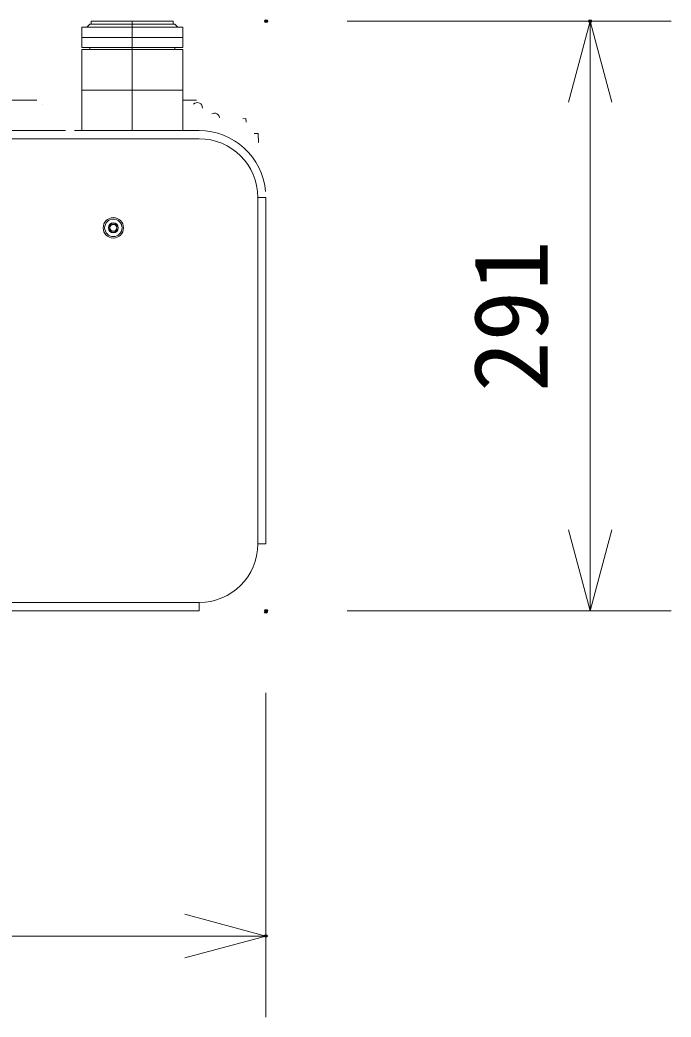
# Model space of a CAD drawing. Units: millimetres, scale not verified. Extents: x -63 to 62, y -56 to 57.
# Drawn here: x -22.5 to -6.42, y -1.72 to 22.89 of the extents above; entities that cross this region are included whole.
import ezdxf
from ezdxf.enums import TextEntityAlignment as Align

# ---------------------------------------------------------------- set-up
doc = ezdxf.new("R2010")
doc.units = ezdxf.units.MM
doc.header["$LTSCALE"] = 0.125
doc.header["$PDMODE"] = 32
doc.header["$PDSIZE"] = 0.0625
for name, color, linetype, lineweight in [('0-0_0', 7, 'Continuous', 18), ('0-5_GAIKEI', 7, 'Continuous', 18), ('0-6_SUNPO', 7, 'Continuous', 18)]:
    doc.layers.add(name, color=color, linetype=linetype, lineweight=lineweight)
doc.layers.add('0-2_DEFPOINTS', color=7, linetype='Continuous')
doc.styles.add('ＭＳ ゴシック', font='')
doc.styles.get('ＭＳ ゴシック').set_extended_font_data('MS Gothic')

# ---------------------------------------------------------------- blocks, each defined once
blk = doc.blocks.new('_OPEN30')
at = {"layer": '0-0_0'}
blk.add_line((0, 0), (-1, 0), dxfattribs=at)
blk.add_lwpolyline([(-1, 0.26795), (0, 0), (-1, -0.26795)], dxfattribs=at)
blk = doc.blocks.new('D7')
at = {"layer": '0-2_DEFPOINTS'}
for p in [(-45.7974, 5.0195), (-14.7974, 5.0195), (-14.7974, -2.9805)]:
    blk.add_point(p, dxfattribs=at)
at = {"layer": '0-6_SUNPO'}
for p, q in [((-45.7974, 3.0195), (-45.7974, -4.9805)), ((-14.7974, 3.0195), (-14.7974, -4.9805)), ((-43.7974, -2.9805), (-16.7974, -2.9805))]:
    blk.add_line(p, q, dxfattribs=at)
at = {"layer": '0-6_SUNPO', "xscale": 2, "yscale": 2, "rotation": 180}
blk.add_blockref('_OPEN30', (-45.7974, -2.9805), dxfattribs=at)
at = {"layer": '0-6_SUNPO', "xscale": 2, "yscale": 2}
blk.add_blockref('_OPEN30', (-14.7974, -2.9805), dxfattribs=at)
at = {"layer": '0-6_SUNPO', "style": 'ＭＳ ゴシック'}
blk.add_text('620', height=1.833, dxfattribs=at).set_placement((-32.1724, -2.4805), align=Align.BOTTOM_LEFT)
blk = doc.blocks.new('D6')
at = {"layer": '0-2_DEFPOINTS'}
for p in [(-14.791, 19.5987), (-6.791, 19.5987), (-14.791, 5.0487)]:
    blk.add_point(p, dxfattribs=at)
at = {"layer": '0-6_SUNPO'}
for p, q in [((-12.791, 19.5987), (-4.791, 19.5987)), ((-6.791, 7.0487), (-6.791, 17.5987)), ((-12.791, 5.0487), (-4.791, 5.0487))]:
    blk.add_line(p, q, dxfattribs=at)
at = {"layer": '0-6_SUNPO', "xscale": 2, "yscale": 2}
for p, rotation in [((-6.791, 19.5987), 90), ((-6.791, 5.0487), 270)]:
    blk.add_blockref('_OPEN30', p, dxfattribs=dict(at, rotation=rotation))
at = {"layer": '0-6_SUNPO', "style": 'ＭＳ ゴシック'}
blk.add_text('291', height=1.833, rotation=90, dxfattribs=at).set_placement((-7.291, 10.4487), align=Align.BOTTOM_LEFT)

msp = doc.modelspace()

# ---------------------------------------------------------------- linework, layer by layer
at = {"layer": '0-5_GAIKEI'}
for p, q in [((-20.9781, 22.2137), (-20.9781, 22.7137)), ((-20.9781, 22.7137), (-18.4781, 22.7137)), ((-18.4781, 22.7137), (-18.4781, 22.2137)), ((-20.9781, 20.1637), (-20.9781, 22.1637)), ((-18.4781, 22.1637), (-18.4781, 20.1637)), ((-22.8285, 20.9137), (-22.085, 20.9137)), ((-20.9781, 20.1637), (-20.9781, 20.9137)), ((-18.1438, 20.9137), (-18.4781, 20.9137)), ((-18.4781, 20.9137), (-18.4781, 20.1637)), ((-16.4281, 9.9637), (-16.4281, 18.5137)), ((-45.7781, 8.3137), (-18.0781, 8.3137))]:
    msp.add_line(p, q, dxfattribs=at)
at = {"layer": '0-5_GAIKEI', "color": 1}
for p, q in [((-20.8531, 22.7137), (-20.7781, 22.7887)), ((-20.7781, 22.7887), (-18.6781, 22.7887)), ((-20.7406, 22.7887), (-20.7406, 22.8637)), ((-20.7406, 22.8637), (-18.7156, 22.8637)), ((-19.7281, 22.7887), (-19.7281, 22.8637)), ((-19.7281, 22.7887), (-19.7281, 22.7137)), ((-19.7281, 22.2137), (-19.7281, 22.7137)), ((-19.7281, 22.2137), (-19.7281, 22.7137)), ((-19.7281, 22.2137), (-19.7281, 22.7137)), ((-18.7156, 22.8637), (-18.7156, 22.7887)), ((-18.6781, 22.7887), (-18.6031, 22.7137)), ((-20.9781, 22.2137), (-19.7281, 22.2137)), ((-20.9781, 22.1637), (-18.4781, 22.1637)), ((-20.7781, 22.1637), (-20.7781, 22.2137)), ((-19.7281, 22.1637), (-19.7281, 22.2137)), ((-19.7281, 22.2137), (-18.4781, 22.2137)), ((-19.7281, 20.1637), (-19.7281, 22.1637)), ((-18.6781, 22.1637), (-18.6781, 22.2137)), ((-18.4781, 21.1637), (-20.9781, 21.1637)), ((-21.9458, 20.8193), (-21.9455, 20.8193)), ((-17.0022, 20.4551), (-16.9227, 20.4593)), ((-16.9179, 20.3682), (-16.9227, 20.4593)), ((-45.7781, 19.9637), (-18.0781, 19.9637)), ((-21.3817, 20.1703), (-42.4746, 20.1703)), ((-18.0781, 20.1637), (-21.1577, 20.1637)), ((-20.9781, 20.1637), (-18.4781, 20.1637)), ((-16.7152, 20.0894), (-16.6218, 20.0943)), ((-16.6102, 19.8726), (-16.6218, 20.0943)), ((-16.6281, 18.5137), (-16.4281, 18.5137)), ((-16.6281, 18.5137), (-16.6281, 9.9637)), ((-16.6281, 9.9637), (-16.4281, 9.9637)), ((-18.0781, 8.5137), (-27.6967, 8.5137)), ((-18.0781, 8.3137), (-18.0781, 8.5137))]:
    msp.add_line(p, q, dxfattribs=at)
msp.add_lwpolyline([(-20.9781, 22.4637), (-19.7281, 22.4637), (-18.4781, 22.4637)], dxfattribs=at)
for radius in [0.2515, 0.215, 0.1229, 0.115, 0.085]:
    msp.add_circle((-20.1966, 17.7637), radius, dxfattribs=at)
for centre, radius, start, end in [((-18.1222, 20.7297), 0.125, 355.73303, 137.60886), ((-17.6983, 20.4679), 0.125, 5, 120.95715), ((-18.0781, 18.5137), 1.65, 5.21591, 90), ((-18.0781, 18.5137), 1.45, 0, 90), ((-18.0781, 9.9637), 1.45, 270, 0)]:
    msp.add_arc(centre, radius, start, end, dxfattribs=at)

# ---------------------------------------------------------------- block references
at = {"layer": '0-6_SUNPO'}
for name in ['D6', 'D7']:
    msp.add_blockref(name, (-1.6308, 3.265), dxfattribs=at)

doc.saveas('drawing.dxf')
